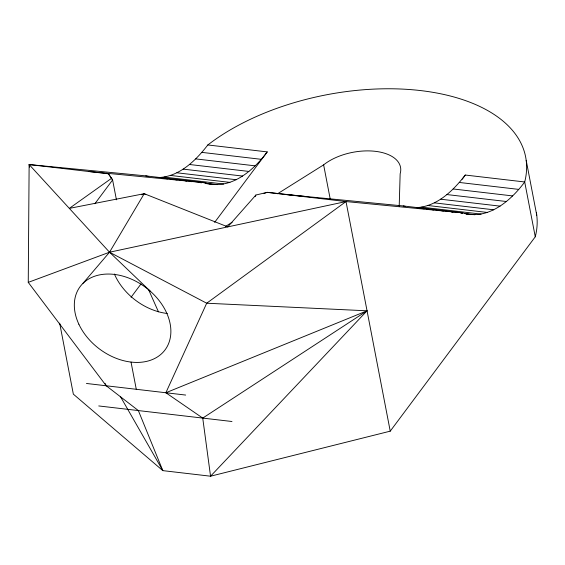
<?xml version="1.0" encoding="UTF-8"?>
<svg xmlns="http://www.w3.org/2000/svg" width="565" height="565" viewBox="0 0 565 565"><rect width="100%" height="100%" fill="white"/><g stroke="black" fill="none" stroke-linecap="round" stroke-linejoin="round"><path stroke-width="0.85" d="M536.369 212.68A183.865 98.79 -10.9 0 1 535.267 236.791L390.231 431.159L210.554 476.203L162.819 470.631L138.354 410.571L106.241 385.782L28.25 282.373L29.133 164.556L145.805 175.877L205.222 182.813C230.372 190.596 253.311 170.736 267.238 151.9L207.821 144.958C195.363 161.145 178.06 177.947 156.215 177.587M399.201 206.267L400.154 173.794A44.127 23.709 -10.9 0 0 375.33 151.321A44.127 23.709 -10.9 0 0 323.632 164.86L277.507 193.802M255.211 196.62L255.889 195.038L267.153 192.347L304.577 196.366M116.432 199.812L112.605 179.96L108.445 173.808L29.133 164.556L109.532 252.216L206.698 303.221L367.052 310.807L210.554 476.203L202.736 418.093L165.863 392.746L206.698 303.221L346.013 201.557L462.7 212.892C487.842 220.668 510.788 200.808 524.708 181.972A183.865 98.79 -10.9 0 0 420.657 90.584A183.865 98.79 -10.9 0 0 207.821 144.958M83.013 283.298L109.532 252.216L144.223 193.689L227.773 226.883L255.889 195.038M94.856 203.746L112.605 179.96L108.445 173.808L106.792 173.264M131.08 297.247L141.024 283.92M214.644 222.377L267.238 151.9M462.156 179.239L465.292 175.037L524.708 181.972L535.267 236.791M417.005 207.623C437.515 206.14 453.377 190.447 465.292 175.037M111.715 178.194L69.333 208.386L144.223 193.689L145.735 194.579M202.736 418.093L367.052 310.807L165.863 392.746M225.435 226.48L232.13 222.278M141.829 194.798L144.223 193.689M28.25 282.373L109.532 252.216L346.013 201.557L390.231 431.159M263.968 193.484L267.153 192.347L346.013 201.557M88.55 171.492L205.222 182.813M286.603 194.621L403.283 205.95L462.7 212.892M201.825 152.373L261.242 159.316M459.296 182.453L518.712 189.388M195.702 158.899L255.119 165.842M453.172 188.971L512.589 195.914M189.473 164.493L248.89 171.428M446.943 194.565L506.36 201.507M183.18 169.126L242.597 176.068M440.651 199.205L500.067 206.14M176.852 172.784L236.269 179.727M434.323 202.856L493.739 209.799M170.517 175.44L229.934 182.382M427.988 205.512L487.404 212.454M164.217 177.085L223.634 184.021M421.688 207.157L481.105 214.1M165.842 178.625L167.586 178.83M175.454 179.748L177.198 179.953M180.694 180.355L182.439 180.56M185.059 180.871L186.81 181.075M190.306 181.478L192.051 181.683M199.918 182.601L201.663 182.806M205.159 183.215L217.391 184.642M417.196 207.984L418.94 208.188M422.436 208.598L424.188 208.796M426.808 209.107L428.553 209.311M432.048 209.721L433.8 209.919M441.661 210.837L443.412 211.042M451.273 211.96L453.017 212.165M460.885 213.083L462.629 213.288M464.381 213.492L474.861 214.721M206.875 183.731L211.246 184.239M466.097 214.008L468.717 214.312M86.438 383.466L185.666 395.062M98.741 405.945L231.975 421.504M403.283 205.95L405.536 206.486M145.805 175.877L148.821 176.591M109.532 252.216L150.234 291.152M120.303 396.333L162.819 470.631L73.344 394.144L59.671 323.145M105.062 383.416L106.241 385.782M148.454 289.358L158.461 311.852M526.192 160.368L536.75 215.18M323.632 164.86L330.228 199.12M131.038 362.094L136.278 389.292M29.133 164.556L29.627 167.134M167.297 313.497A52.955 38.484 36.7 0 1 114.398 274.004M78.867 324.225A52.955 38.484 36.7 0 0 162.176 353.174A52.955 38.484 36.7 0 0 126.737 277.316A52.955 38.484 36.7 0 0 78.867 324.225"/></g></svg>
